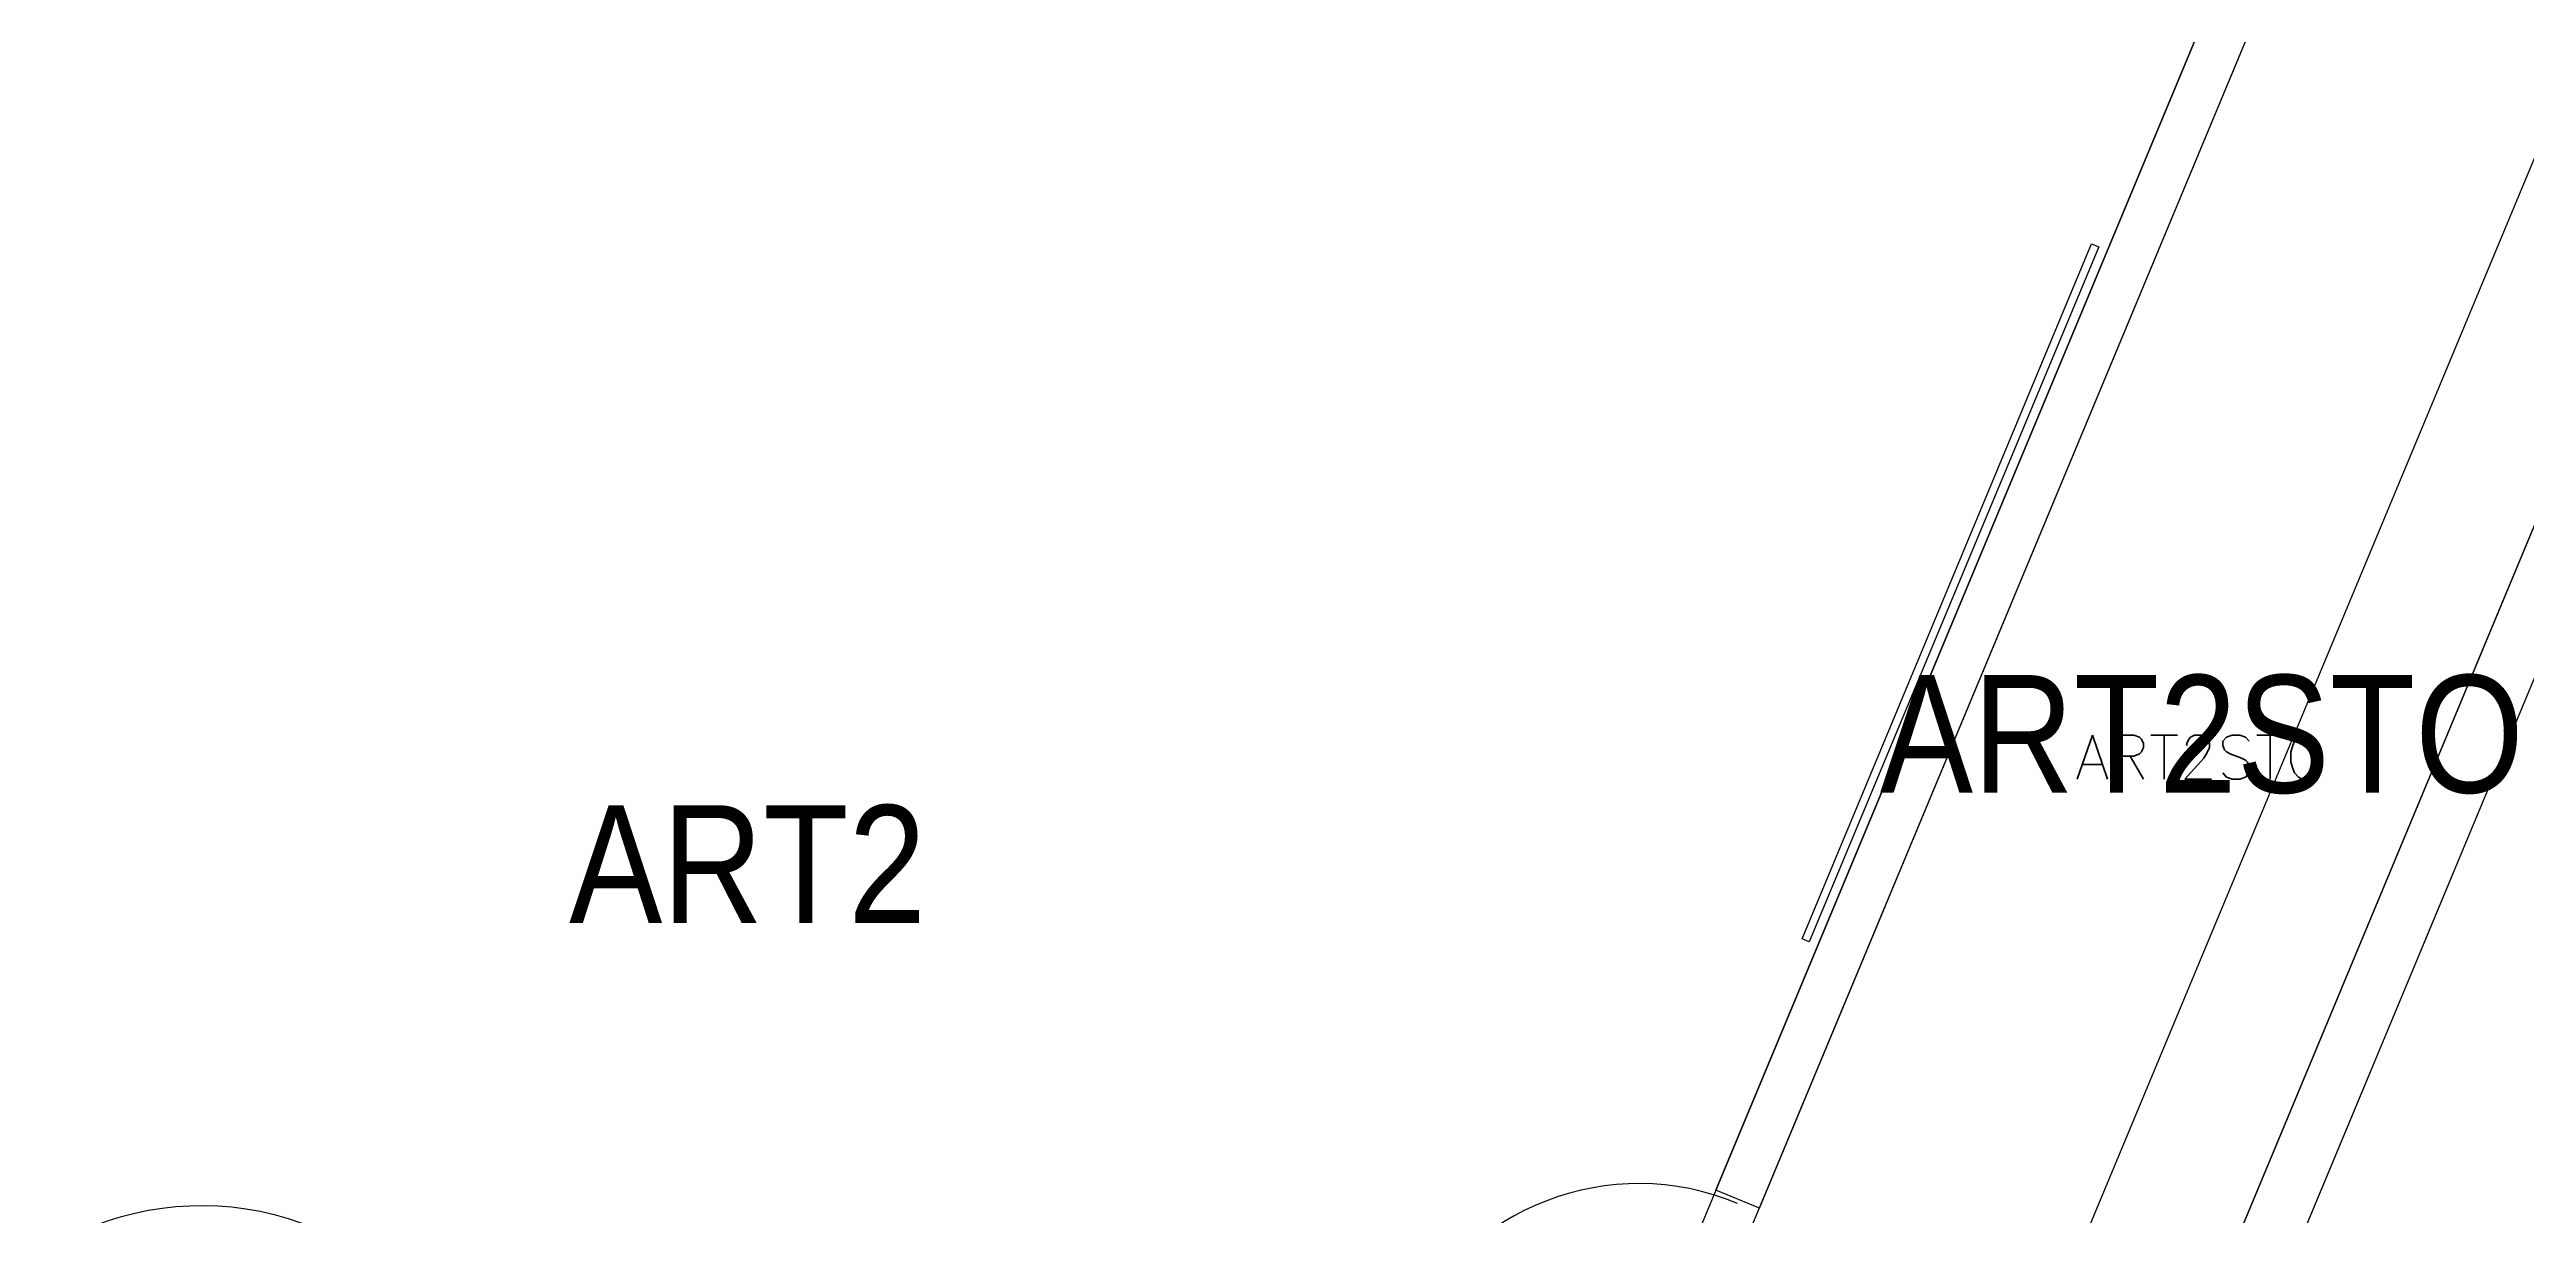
# Model space of a CAD drawing. Header units: inches. Extents: x -2145 to 3863, y -18090 to 4650.
# Drawn here: x -290.2 to 46.8, y -14446.5 to -14287.9 of the extents above; entities that cross this region are included whole.
import ezdxf
from ezdxf.enums import TextEntityAlignment as Align

# ---------------------------------------------------------------- set-up
doc = ezdxf.new("R2010")
doc.units = ezdxf.units.IN
doc.header["$LTSCALE"] = 48
doc.header["$MEASUREMENT"] = 0
for name, color, linetype in [('A-DOOR', 30, 'CONTINUOUS'), ('A-FURN', 41, 'CONTINUOUS'), ('A-WALLS', 1, 'CONTINUOUS'), ('CAFM_ID', 8, 'CONTINUOUS'), ('CAFM_SPACE', 5, 'CONTINUOUS'), ('CAFM_Space_Label', 7, 'CONTINUOUS')]:
    doc.layers.add(name, color=color, linetype=linetype)
doc.styles.add('AISD-Dim', font='txt.shx', dxfattribs={"width": 0.85})
doc.styles.add('CAFM-TXT', font='txt.shx', dxfattribs={"height": 6})

msp = doc.modelspace()

# ---------------------------------------------------------------- linework, layer by layer
at = {"layer": 'A-DOOR'}
msp.add_ellipse((-74.02, -14477.1), major_axis=(24.69, 24.69), ratio=1, start_param=0.390605, end_param=1.912828, dxfattribs=at)
at = {"layer": 'A-DOOR', "extrusion": (0, 0, -1)}
msp.add_ellipse((-269.51, -14485.32), major_axis=(28.4, 28.4), ratio=1, start_param=4.321784, end_param=5.844008, dxfattribs=at)
at = {"layer": 'A-FURN'}
for p, q in [((-34.78, -14500.97), (53.99, -14287.92)), ((-51.79, -14408.89), (-12.41, -14314.37)), ((-11.42, -14314.78), (-50.81, -14409.3)), ((-12.41, -14314.37), (-11.42, -14314.78)), ((-50.81, -14409.3), (-51.79, -14408.89))]:
    msp.add_line(p, q, dxfattribs=at)
at = {"layer": 'A-WALLS'}
for p, q in [((-63.52, -14443.06), (16.33, -14251.43)), ((-57.61, -14445.52), (22.24, -14253.89)), ((-17.05, -14508.35), (79.1, -14277.58)), ((-30.44, -14561.28), (48.02, -14372.97)), ((-57.61, -14445.52), (-63.52, -14443.06))]:
    msp.add_line(p, q, dxfattribs=at)
at = {"layer": 'CAFM_SPACE'}
for points in [[(-632.51, -14519.04), (-567.67, -14363.43), (-571.36, -14361.89), (-446.75, -14062.81), (-443.05, -14064.35), (-441.52, -14060.66), (-186.75, -14166.81), (-188.28, -14170.51), (-177.21, -14175.12), (-175.67, -14171.43), (16.33, -14251.43), (-109.05, -14552.35), (-493.05, -14392.35), (-558.66, -14549.81)], [(22.24, -14253.89), (79.1, -14277.58), (-17.05, -14508.35), (-73.92, -14484.66), (22.24, -14253.89)], [(96.56, -14563.28), (100.82, -14565.05), (82.75, -14608.44), (-30.44, -14561.28), (48.02, -14372.97), (156.95, -14418.35), (96.56, -14563.28)]]:
    msp.add_lwpolyline(points, close=True, dxfattribs=at)

# ---------------------------------------------------------------- texts
at = {"layer": 'CAFM_ID', "style": 'CAFM-TXT'}
msp.add_text('ART2STO', height=6, dxfattribs=at).set_placement((2.48, -14387.16), align=Align.CENTER)
at = {"layer": 'CAFM_Space_Label', "color": 7, "char_height": 0.1, "attachment_point": 5, "style": 'AISD-Dim'}
for s, insert in [('{\\fSansSerif;\\H16;ART2STO}', (2.59, -14381.12)), ('{\\fSansSerif;\\H16;ART2}', (-195.26, -14398.71))]:
    msp.add_mtext(s, dxfattribs=dict(at, insert=insert))

doc.saveas('drawing.dxf')
